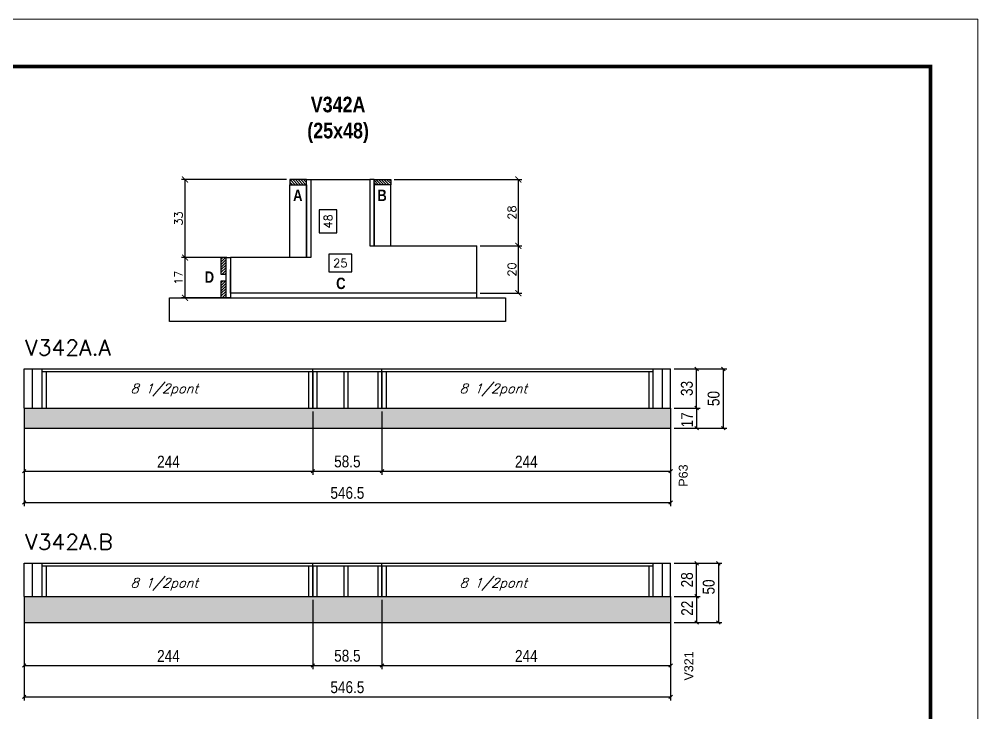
# Model space of a CAD drawing. Extents: x -3394 to 16474, y -5031 to 14397.
# Drawn here: x 8117 to 8927, y -1121 to -535 of the extents above; entities that cross this region are included whole.
import ezdxf

# ---------------------------------------------------------------- set-up
doc = ezdxf.new("R2010")
doc.units = 0
doc.linetypes.add('DASHED', pattern=[0.75, 0.5, -0.25])
doc.layers.get('0').update_dxf_attribs({"linetype": 'CONTINUOUS'})
doc.layers.get('Defpoints').update_dxf_attribs({"linetype": 'CONTINUOUS'})
for name, color, linetype in [('barrote', 251, 'CONTINUOUS'), ('COTA', 241, 'CONTINUOUS'), ('Cota Seção (2x)', 4, 'CONTINUOUS'), ('detalhes', 4, 'CONTINUOUS'), ('NOMENCLATURA', 7, 'CONTINUOUS'), ('Painéis', 200, 'CONTINUOUS'), ('SARR_2.2x7', 40, 'CONTINUOUS'), ('SARR_3.5x7', 81, 'CONTINUOUS'), ('texto', 7, 'CONTINUOUS')]:
    doc.layers.add(name, color=color, linetype=linetype)
for name, color, linetype, lineweight in [('CONCRETO', 251, 'CONTINUOUS', 25), ('Folhas', 255, 'CONTINUOUS', 9), ('SARRAFO DE PRESSAO', 251, 'DASHED', 9), ('Texto Seção', 7, 'CONTINUOUS', 15)]:
    doc.layers.add(name, color=color, linetype=linetype, lineweight=lineweight)
doc.styles.add('ARIAL', font='arial.ttf')
doc.styles.add('COTA TECNICA', font='techl___.ttf', dxfattribs={"height": 10})
doc.styles.add('REGUA-120', font='ROMANS.shx', dxfattribs={"height": 15})
doc.styles.add('ROMANS', font='romans.shx')
doc.styles.add('TECNICA', font='techb___.ttf', dxfattribs={"height": 10})
doc.dimstyles.new('Cota Seção (2x)', dxfattribs={"dimtxt": 7, "dimasz": 5, "dimexe": 3, "dimexo": 3, "dimgap": 2, "dimtad": 3, "dimdec": 1, "dimlfac": 0.5, "dimzin": 12, "dimdsep": 46, "dimtxsty": 'ROMANS', "dimblk": 'ARCHTICK', "dimcen": 0, "dimclrd": 4, "dimclre": 4, "dimclrt": 1, "dimadec": 1, "dimazin": 3, "dimtfac": 1, "dimtdec": 1, "dimtmove": 0, "dimatfit": 3, "dimldrblk": 'OBLIQUE', "dimfxl": 1, "dimtolj": 1, "dimtzin": 12, "dimarcsym": 0})
doc.dimstyles.new('Cota Seção interna', dxfattribs={"dimtxt": 7, "dimasz": 6, "dimexe": 0.18, "dimexo": 2, "dimgap": -4, "dimtad": 3, "dimdec": 1, "dimlfac": 0.5, "dimzin": 12, "dimdsep": 46, "dimtxsty": 'ROMANS', "dimblk": 'ARCHTICK', "dimcen": 0.09, "dimse1": 1, "dimse2": 1, "dimsd1": 1, "dimsd2": 1, "dimclrd": 180, "dimclre": 5, "dimclrt": 1, "dimadec": 0, "dimazin": 3, "dimtfac": 1, "dimtdec": 1, "dimtofl": 0, "dimtmove": 0, "dimatfit": 3, "dimldrblk": 'ARCHTICK', "dimfxl": 1, "dimtolj": 1, "dimtzin": 0, "dimarcsym": 0})
doc.dimstyles.new('PAINEL', dxfattribs={"dimtxt": 10, "dimasz": 3, "dimexe": 3, "dimexo": 3, "dimgap": 3, "dimtad": 1, "dimdec": 1, "dimzin": 12, "dimdsep": 46, "dimtxsty": 'COTA TECNICA', "dimblk1": 'OBLIQUE', "dimblk2": 'OBLIQUE', "dimsah": 1, "dimcen": 0.9, "dimclrd": 4, "dimclre": 4, "dimclrt": 240, "dimadec": 1, "dimazin": 3, "dimtfac": 1, "dimtdec": 1, "dimtmove": 0, "dimatfit": 3, "dimfxl": 1, "dimtolj": 1, "dimtzin": 12, "dimarcsym": 0})
pattern_1 = [(135, (41368.3637, -124186.94), (-1.122532015, -1.122532015), [])]
pattern_2 = [(135, (41380.3637, -124186.94), (-1.122532015, -1.122532015), [])]
pattern_3 = [(225, (132594.5517, 29878.2703), (1.122532015, -1.122532015), [])]
pattern_4 = [(225, (132594.5517, 29858.2703), (1.122532015, -1.122532015), [])]

# ---------------------------------------------------------------- blocks, each defined once
blk = doc.blocks.new('9999999999')
at = {"layer": 'Folhas'}
blk.add_lwpolyline([(98138.98, 34190.21), (99623.98, 34190.21), (99623.98, 35240.21), (98138.98, 35240.21)], close=True, dxfattribs=at)
at = {"layer": 'Folhas', "color": 30, "const_width": 3}
blk.add_lwpolyline([(98213.98, 34230.21), (99583.98, 34230.21), (99583.98, 35200.21), (98213.98, 35200.21)], close=True, dxfattribs=at)
blk = doc.blocks.new('*D1891')
at = {"layer": 'Cota Seção (2x)', "color": 180, "lineweight": -2, "transparency": 16777216}
for p, q in [((8385.46, -696.11), (8370.46, -696.11)), ((8370.46, -696.11), (8370.46, -715.44)), ((8385.46, -715.44), (8385.46, -696.11)), ((8370.46, -715.44), (8385.46, -715.44))]:
    blk.add_line(p, q, dxfattribs=at)
at = {"layer": 'Defpoints', "color": 0, "transparency": 16777216}
for p in [(8413.27, -670.37), (8389.46, -766.37), (8413.27, -766.37)]:
    blk.add_point(p, dxfattribs=at)
at = {"layer": 'Cota Seção (2x)', "color": 1, "transparency": 16777216, "insert": (8377.96, -705.78), "char_height": 7, "attachment_point": 5, "rotation": 90, "style": 'ROMANS'}
blk.add_mtext('\\A1;48', dxfattribs=at)
blk = doc.blocks.new('_ArchTick')
at = {"color": 0, "linetype": 'ByBlock', "const_width": 0.15}
blk.add_lwpolyline([(-0.5, -0.5), (0.5, 0.5)], dxfattribs=at)
blk = doc.blocks.new('*D1892')
at = {"layer": 'Cota Seção (2x)', "color": 180, "lineweight": -2, "transparency": 16777216}
for p, q in [((8397.97, -733.48), (8378.64, -733.48)), ((8378.64, -733.48), (8378.64, -748.48)), ((8397.97, -748.48), (8397.97, -733.48)), ((8378.64, -748.48), (8397.97, -748.48))]:
    blk.add_line(p, q, dxfattribs=at)
at = {"layer": 'Defpoints', "color": 0, "transparency": 16777216}
for p in [(8363.34, -736.37), (8413.27, -736.37), (8413.27, -752.48)]:
    blk.add_point(p, dxfattribs=at)
at = {"layer": 'Cota Seção (2x)', "color": 1, "transparency": 16777216, "insert": (8388.31, -740.98), "char_height": 7, "attachment_point": 5, "style": 'ROMANS'}
blk.add_mtext('\\A1;25', dxfattribs=at)
blk = doc.blocks.new('*D1893')
at = {"layer": 'COTA', "color": 4, "lineweight": -2, "transparency": 16777216}
for p, q in [((8433.87, -670.37), (8541.81, -670.37)), ((8538.81, -726.37), (8538.81, -670.37)), ((8506.63, -726.37), (8541.81, -726.37))]:
    blk.add_line(p, q, dxfattribs=at)
at = {"layer": 'Defpoints', "color": 0, "transparency": 16777216}
for p in [(8430.87, -670.37), (8538.81, -670.37), (8503.63, -726.37)]:
    blk.add_point(p, dxfattribs=at)
at = {"layer": 'COTA', "color": 4, "lineweight": -2, "transparency": 16777216, "xscale": 5, "yscale": 5, "zscale": 5}
for p, rotation in [((8538.81, -670.37), 90), ((8538.81, -726.37), 270)]:
    blk.add_blockref('_ArchTick', p, dxfattribs=dict(at, rotation=rotation))
at = {"layer": 'COTA', "color": 1, "transparency": 16777216, "insert": (8533.31, -698.37), "char_height": 7, "attachment_point": 5, "rotation": 90, "style": 'ROMANS'}
blk.add_mtext('\\A1;28', dxfattribs=at)
blk = doc.blocks.new('_Oblique')
at = {"color": 0, "linetype": 'ByBlock', "lineweight": -2}
blk.add_line((-0.5, -0.5), (0.5, 0.5), dxfattribs=at)
blk = doc.blocks.new('*D1894')
at = {"layer": 'COTA', "color": 4, "lineweight": -2, "transparency": 16777216}
for p, q in [((8506.63, -726.37), (8541.81, -726.37)), ((8538.81, -766.37), (8538.81, -726.37)), ((8506.63, -766.37), (8541.81, -766.37))]:
    blk.add_line(p, q, dxfattribs=at)
at = {"layer": 'Defpoints', "color": 0, "transparency": 16777216}
for p in [(8503.63, -726.37), (8538.81, -726.37), (8503.63, -766.37)]:
    blk.add_point(p, dxfattribs=at)
at = {"layer": 'COTA', "color": 4, "lineweight": -2, "transparency": 16777216, "xscale": 5, "yscale": 5, "zscale": 5}
for p, rotation in [((8538.81, -726.37), 90), ((8538.81, -766.37), 270)]:
    blk.add_blockref('_ArchTick', p, dxfattribs=dict(at, rotation=rotation))
at = {"layer": 'COTA', "color": 1, "transparency": 16777216, "insert": (8533.31, -746.37), "char_height": 7, "attachment_point": 5, "rotation": 90, "style": 'ROMANS'}
blk.add_mtext('\\A1;20', dxfattribs=at)
blk = doc.blocks.new('*D1895')
at = {"layer": 'COTA', "color": 4, "lineweight": -2, "transparency": 16777216}
for p, q in [((8342.74, -670.37), (8254.02, -670.37)), ((8257.02, -736.37), (8257.02, -670.37)), ((8292.41, -736.37), (8254.02, -736.37))]:
    blk.add_line(p, q, dxfattribs=at)
at = {"layer": 'Defpoints', "color": 0, "transparency": 16777216}
for p in [(8257.02, -670.37), (8345.74, -670.37), (8295.41, -736.37)]:
    blk.add_point(p, dxfattribs=at)
at = {"layer": 'COTA', "color": 4, "lineweight": -2, "transparency": 16777216, "xscale": 5, "yscale": 5, "zscale": 5}
for p, rotation in [((8257.02, -670.37), 90), ((8257.02, -736.37), 270)]:
    blk.add_blockref('_ArchTick', p, dxfattribs=dict(at, rotation=rotation))
at = {"layer": 'COTA', "color": 1, "transparency": 16777216, "insert": (8251.52, -703.37), "char_height": 7, "attachment_point": 5, "rotation": 90, "style": 'ROMANS'}
blk.add_mtext('\\A1;33', dxfattribs=at)
blk = doc.blocks.new('*D1837')
at = {"layer": 'COTA', "color": 4, "lineweight": -2, "transparency": 16777216}
for p, q in [((8292.41, -736.37), (8254.02, -736.37)), ((8257.02, -770.37), (8257.02, -736.37)), ((8292.41, -770.37), (8254.02, -770.37))]:
    blk.add_line(p, q, dxfattribs=at)
at = {"layer": 'Defpoints', "color": 0, "transparency": 16777216}
for p in [(8257.02, -736.37), (8295.41, -736.37), (8295.41, -770.37)]:
    blk.add_point(p, dxfattribs=at)
at = {"layer": 'COTA', "color": 4, "lineweight": -2, "transparency": 16777216, "xscale": 5, "yscale": 5, "zscale": 5}
for p, rotation in [((8257.02, -736.37), 90), ((8257.02, -770.37), 270)]:
    blk.add_blockref('_ArchTick', p, dxfattribs=dict(at, rotation=rotation))
at = {"layer": 'COTA', "color": 1, "transparency": 16777216, "insert": (8251.52, -753.37), "char_height": 7, "attachment_point": 5, "rotation": 90, "style": 'ROMANS'}
blk.add_mtext('\\A1;17', dxfattribs=at)
blk = doc.blocks.new('*D1838')
at = {"layer": 'COTA', "color": 4, "linetype": 'ByBlock', "lineweight": -2, "transparency": 16777216}
for p, q in [((8670.51, -830.45), (8692.51, -830.45)), ((8689.51, -863.45), (8689.51, -830.45)), ((8670.51, -863.45), (8692.51, -863.45))]:
    blk.add_line(p, q, dxfattribs=at)
at = {"layer": 'Defpoints', "color": 0, "linetype": 'ByBlock', "transparency": 16777216}
for p in [(8667.51, -830.45), (8689.51, -830.45), (8667.51, -863.45)]:
    blk.add_point(p, dxfattribs=at)
at = {"layer": 'COTA', "color": 4, "linetype": 'ByBlock', "lineweight": -2, "transparency": 16777216, "xscale": 3, "yscale": 3, "zscale": 3}
for p, rotation in [((8689.51, -830.45), 90), ((8689.51, -863.45), 270)]:
    blk.add_blockref('_Oblique', p, dxfattribs=dict(at, rotation=rotation))
at = {"layer": 'COTA', "color": 240, "linetype": 'ByBlock', "transparency": 16777216, "insert": (8681.29, -846.95), "char_height": 10, "attachment_point": 5, "rotation": 90, "style": 'COTA TECNICA'}
blk.add_mtext('\\A1;33', dxfattribs=at)
blk = doc.blocks.new('*D1839')
at = {"layer": 'COTA', "color": 4, "linetype": 'ByBlock', "lineweight": -2, "transparency": 16777216}
for p, q in [((8670.51, -863.45), (8692.51, -863.45)), ((8689.51, -863.45), (8689.51, -880.45)), ((8670.51, -880.45), (8692.51, -880.45))]:
    blk.add_line(p, q, dxfattribs=at)
at = {"layer": 'Defpoints', "color": 0, "linetype": 'ByBlock', "transparency": 16777216}
for p in [(8667.51, -863.45), (8667.51, -880.45), (8689.51, -880.45)]:
    blk.add_point(p, dxfattribs=at)
at = {"layer": 'COTA', "color": 4, "linetype": 'ByBlock', "lineweight": -2, "transparency": 16777216, "xscale": 3, "yscale": 3, "zscale": 3}
for p, rotation in [((8689.51, -863.45), 90), ((8689.51, -880.45), 270)]:
    blk.add_blockref('_Oblique', p, dxfattribs=dict(at, rotation=rotation))
at = {"layer": 'COTA', "color": 240, "linetype": 'ByBlock', "transparency": 16777216, "insert": (8681.44, -873.45), "char_height": 10, "attachment_point": 5, "rotation": 90, "style": 'COTA TECNICA'}
blk.add_mtext('\\A1;17', dxfattribs=at)
blk = doc.blocks.new('*D1840')
at = {"layer": 'COTA', "color": 4, "linetype": 'ByBlock', "lineweight": -2, "transparency": 16777216}
for p, q in [((8670.51, -830.45), (8715.01, -830.45)), ((8712.01, -830.45), (8712.01, -880.45)), ((8670.51, -880.45), (8715.01, -880.45))]:
    blk.add_line(p, q, dxfattribs=at)
at = {"layer": 'Defpoints', "color": 0, "linetype": 'ByBlock', "transparency": 16777216}
for p in [(8667.51, -830.45), (8667.51, -880.45), (8712.01, -880.45)]:
    blk.add_point(p, dxfattribs=at)
at = {"layer": 'COTA', "color": 4, "linetype": 'ByBlock', "lineweight": -2, "transparency": 16777216, "xscale": 3, "yscale": 3, "zscale": 3}
for p, rotation in [((8712.01, -830.45), 90), ((8712.01, -880.45), 270)]:
    blk.add_blockref('_Oblique', p, dxfattribs=dict(at, rotation=rotation))
at = {"layer": 'COTA', "color": 240, "linetype": 'ByBlock', "transparency": 16777216, "insert": (8703.9, -855.45), "char_height": 10, "attachment_point": 5, "rotation": 90, "style": 'COTA TECNICA'}
blk.add_mtext('\\A1;50', dxfattribs=at)
blk = doc.blocks.new('*D1841')
at = {"layer": 'COTA', "color": 4, "linetype": 'ByBlock', "lineweight": -2, "transparency": 16777216}
for p, q in [((8121.01, -866.45), (8121.01, -919.8)), ((8365.01, -866.45), (8365.01, -919.8)), ((8121.01, -916.8), (8365.01, -916.8))]:
    blk.add_line(p, q, dxfattribs=at)
at = {"layer": 'Defpoints', "color": 0, "linetype": 'ByBlock', "transparency": 16777216}
for p in [(8121.01, -863.45), (8365.01, -863.45), (8365.01, -916.8)]:
    blk.add_point(p, dxfattribs=at)
at = {"layer": 'COTA', "color": 4, "linetype": 'ByBlock', "lineweight": -2, "transparency": 16777216, "xscale": 3, "yscale": 3, "zscale": 3, "rotation": 180}
blk.add_blockref('_Oblique', (8121.01, -916.8), dxfattribs=at)
at = {"layer": 'COTA', "color": 4, "linetype": 'ByBlock', "lineweight": -2, "transparency": 16777216, "xscale": 3, "yscale": 3, "zscale": 3}
blk.add_blockref('_Oblique', (8365.01, -916.8), dxfattribs=at)
at = {"layer": 'COTA', "color": 240, "linetype": 'ByBlock', "transparency": 16777216, "insert": (8243.01, -908.73), "char_height": 10, "attachment_point": 5, "style": 'COTA TECNICA'}
blk.add_mtext('\\A1;244', dxfattribs=at)
blk = doc.blocks.new('*D1842')
at = {"layer": 'COTA', "color": 4, "linetype": 'ByBlock', "lineweight": -2, "transparency": 16777216}
for p, q in [((8365.01, -866.45), (8365.01, -919.8)), ((8423.51, -866.45), (8423.51, -919.8)), ((8365.01, -916.8), (8423.51, -916.8))]:
    blk.add_line(p, q, dxfattribs=at)
at = {"layer": 'Defpoints', "color": 0, "linetype": 'ByBlock', "transparency": 16777216}
for p in [(8365.01, -863.45), (8423.51, -863.45), (8423.51, -916.8)]:
    blk.add_point(p, dxfattribs=at)
at = {"layer": 'COTA', "color": 4, "linetype": 'ByBlock', "lineweight": -2, "transparency": 16777216, "xscale": 3, "yscale": 3, "zscale": 3, "rotation": 180}
blk.add_blockref('_Oblique', (8365.01, -916.8), dxfattribs=at)
at = {"layer": 'COTA', "color": 4, "linetype": 'ByBlock', "lineweight": -2, "transparency": 16777216, "xscale": 3, "yscale": 3, "zscale": 3}
blk.add_blockref('_Oblique', (8423.51, -916.8), dxfattribs=at)
at = {"layer": 'COTA', "color": 240, "linetype": 'ByBlock', "transparency": 16777216, "insert": (8394.26, -908.67), "char_height": 10, "attachment_point": 5, "style": 'COTA TECNICA'}
blk.add_mtext('\\A1;58.5', dxfattribs=at)
blk = doc.blocks.new('*D1843')
at = {"layer": 'COTA', "color": 4, "linetype": 'ByBlock', "lineweight": -2, "transparency": 16777216}
for p, q in [((8121.01, -866.45), (8121.01, -946.3)), ((8667.51, -866.45), (8667.51, -946.3)), ((8121.01, -943.3), (8667.51, -943.3))]:
    blk.add_line(p, q, dxfattribs=at)
at = {"layer": 'Defpoints', "color": 0, "linetype": 'ByBlock', "transparency": 16777216}
for p in [(8121.01, -863.45), (8667.51, -863.45), (8667.51, -943.3)]:
    blk.add_point(p, dxfattribs=at)
at = {"layer": 'COTA', "color": 4, "linetype": 'ByBlock', "lineweight": -2, "transparency": 16777216, "xscale": 3, "yscale": 3, "zscale": 3, "rotation": 180}
blk.add_blockref('_Oblique', (8121.01, -943.3), dxfattribs=at)
at = {"layer": 'COTA', "color": 4, "linetype": 'ByBlock', "lineweight": -2, "transparency": 16777216, "xscale": 3, "yscale": 3, "zscale": 3}
blk.add_blockref('_Oblique', (8667.51, -943.3), dxfattribs=at)
at = {"layer": 'COTA', "color": 240, "linetype": 'ByBlock', "transparency": 16777216, "insert": (8394.26, -935.19), "char_height": 10, "attachment_point": 5, "style": 'COTA TECNICA'}
blk.add_mtext('\\A1;546.5', dxfattribs=at)
blk = doc.blocks.new('*D1896')
at = {"layer": 'COTA', "color": 4, "linetype": 'ByBlock', "lineweight": -2, "transparency": 16777216}
for p, q in [((8423.51, -866.45), (8423.51, -919.8)), ((8667.51, -881.7), (8667.51, -919.8)), ((8423.51, -916.8), (8667.51, -916.8))]:
    blk.add_line(p, q, dxfattribs=at)
at = {"layer": 'Defpoints', "color": 0, "linetype": 'ByBlock', "transparency": 16777216}
for p in [(8423.51, -863.45), (8667.51, -878.7), (8667.51, -916.8)]:
    blk.add_point(p, dxfattribs=at)
at = {"layer": 'COTA', "color": 4, "linetype": 'ByBlock', "lineweight": -2, "transparency": 16777216, "xscale": 3, "yscale": 3, "zscale": 3, "rotation": 180}
blk.add_blockref('_Oblique', (8423.51, -916.8), dxfattribs=at)
at = {"layer": 'COTA', "color": 4, "linetype": 'ByBlock', "lineweight": -2, "transparency": 16777216, "xscale": 3, "yscale": 3, "zscale": 3}
blk.add_blockref('_Oblique', (8667.51, -916.8), dxfattribs=at)
at = {"layer": 'COTA', "color": 240, "linetype": 'ByBlock', "transparency": 16777216, "insert": (8545.51, -908.73), "char_height": 10, "attachment_point": 5, "style": 'COTA TECNICA'}
blk.add_mtext('\\A1;244', dxfattribs=at)
blk = doc.blocks.new('*D1799')
at = {"layer": 'COTA', "color": 4, "linetype": 'ByBlock', "lineweight": -2, "transparency": 16777216}
for p, q in [((8670.51, -994.64), (8692.51, -994.64)), ((8689.51, -1022.64), (8689.51, -994.64)), ((8670.51, -1022.64), (8692.51, -1022.64))]:
    blk.add_line(p, q, dxfattribs=at)
at = {"layer": 'Defpoints', "color": 0, "linetype": 'ByBlock', "transparency": 16777216}
for p in [(8667.51, -994.64), (8689.51, -994.64), (8667.51, -1022.64)]:
    blk.add_point(p, dxfattribs=at)
at = {"layer": 'COTA', "color": 4, "linetype": 'ByBlock', "lineweight": -2, "transparency": 16777216, "xscale": 3, "yscale": 3, "zscale": 3}
for p, rotation in [((8689.51, -994.64), 90), ((8689.51, -1022.64), 270)]:
    blk.add_blockref('_Oblique', p, dxfattribs=dict(at, rotation=rotation))
at = {"layer": 'COTA', "color": 240, "linetype": 'ByBlock', "transparency": 16777216, "insert": (8681.41, -1008.64), "char_height": 10, "attachment_point": 5, "rotation": 90, "style": 'COTA TECNICA'}
blk.add_mtext('\\A1;28', dxfattribs=at)
blk = doc.blocks.new('*D1800')
at = {"layer": 'COTA', "color": 4, "linetype": 'ByBlock', "lineweight": -2, "transparency": 16777216}
for p, q in [((8670.51, -1022.64), (8692.51, -1022.64)), ((8689.51, -1022.64), (8689.51, -1044.64)), ((8670.51, -1044.64), (8692.51, -1044.64))]:
    blk.add_line(p, q, dxfattribs=at)
at = {"layer": 'Defpoints', "color": 0, "linetype": 'ByBlock', "transparency": 16777216}
for p in [(8667.51, -1022.64), (8667.51, -1044.64), (8689.51, -1044.64)]:
    blk.add_point(p, dxfattribs=at)
at = {"layer": 'COTA', "color": 4, "linetype": 'ByBlock', "lineweight": -2, "transparency": 16777216, "xscale": 3, "yscale": 3, "zscale": 3}
for p, rotation in [((8689.51, -1022.64), 90), ((8689.51, -1044.64), 270)]:
    blk.add_blockref('_Oblique', p, dxfattribs=dict(at, rotation=rotation))
at = {"layer": 'COTA', "color": 240, "linetype": 'ByBlock', "transparency": 16777216, "insert": (8681.51, -1032.64), "char_height": 10, "attachment_point": 5, "rotation": 90, "style": 'COTA TECNICA'}
blk.add_mtext('\\A1;22', dxfattribs=at)
blk = doc.blocks.new('*D1801')
at = {"layer": 'COTA', "color": 4, "linetype": 'ByBlock', "lineweight": -2, "transparency": 16777216}
for p, q in [((8670.51, -994.64), (8710.88, -994.64)), ((8707.88, -994.64), (8707.88, -1044.64)), ((8670.51, -1044.64), (8710.88, -1044.64))]:
    blk.add_line(p, q, dxfattribs=at)
at = {"layer": 'Defpoints', "color": 0, "linetype": 'ByBlock', "transparency": 16777216}
for p in [(8667.51, -994.64), (8667.51, -1044.64), (8707.88, -1044.64)]:
    blk.add_point(p, dxfattribs=at)
at = {"layer": 'COTA', "color": 4, "linetype": 'ByBlock', "lineweight": -2, "transparency": 16777216, "xscale": 3, "yscale": 3, "zscale": 3}
for p, rotation in [((8707.88, -994.64), 90), ((8707.88, -1044.64), 270)]:
    blk.add_blockref('_Oblique', p, dxfattribs=dict(at, rotation=rotation))
at = {"layer": 'COTA', "color": 240, "linetype": 'ByBlock', "transparency": 16777216, "insert": (8699.77, -1014.64), "char_height": 10, "attachment_point": 5, "rotation": 90, "style": 'COTA TECNICA'}
blk.add_mtext('\\A1;50', dxfattribs=at)
blk = doc.blocks.new('*D1802')
at = {"layer": 'COTA', "color": 4, "linetype": 'ByBlock', "lineweight": -2, "transparency": 16777216}
for p, q in [((8121.01, -1025.64), (8121.01, -1083.99)), ((8365.01, -1025.64), (8365.01, -1083.99)), ((8121.01, -1080.99), (8365.01, -1080.99))]:
    blk.add_line(p, q, dxfattribs=at)
at = {"layer": 'Defpoints', "color": 0, "linetype": 'ByBlock', "transparency": 16777216}
for p in [(8121.01, -1022.64), (8365.01, -1022.64), (8365.01, -1080.99)]:
    blk.add_point(p, dxfattribs=at)
at = {"layer": 'COTA', "color": 4, "linetype": 'ByBlock', "lineweight": -2, "transparency": 16777216, "xscale": 3, "yscale": 3, "zscale": 3, "rotation": 180}
blk.add_blockref('_Oblique', (8121.01, -1080.99), dxfattribs=at)
at = {"layer": 'COTA', "color": 4, "linetype": 'ByBlock', "lineweight": -2, "transparency": 16777216, "xscale": 3, "yscale": 3, "zscale": 3}
blk.add_blockref('_Oblique', (8365.01, -1080.99), dxfattribs=at)
at = {"layer": 'COTA', "color": 240, "linetype": 'ByBlock', "transparency": 16777216, "insert": (8243.01, -1072.92), "char_height": 10, "attachment_point": 5, "style": 'COTA TECNICA'}
blk.add_mtext('\\A1;244', dxfattribs=at)
blk = doc.blocks.new('*D1803')
at = {"layer": 'COTA', "color": 4, "linetype": 'ByBlock', "lineweight": -2, "transparency": 16777216}
for p, q in [((8365.01, -1025.64), (8365.01, -1083.99)), ((8423.51, -1025.64), (8423.51, -1083.99)), ((8365.01, -1080.99), (8423.51, -1080.99))]:
    blk.add_line(p, q, dxfattribs=at)
at = {"layer": 'Defpoints', "color": 0, "linetype": 'ByBlock', "transparency": 16777216}
for p in [(8365.01, -1022.64), (8423.51, -1022.64), (8423.51, -1080.99)]:
    blk.add_point(p, dxfattribs=at)
at = {"layer": 'COTA', "color": 4, "linetype": 'ByBlock', "lineweight": -2, "transparency": 16777216, "xscale": 3, "yscale": 3, "zscale": 3, "rotation": 180}
blk.add_blockref('_Oblique', (8365.01, -1080.99), dxfattribs=at)
at = {"layer": 'COTA', "color": 4, "linetype": 'ByBlock', "lineweight": -2, "transparency": 16777216, "xscale": 3, "yscale": 3, "zscale": 3}
blk.add_blockref('_Oblique', (8423.51, -1080.99), dxfattribs=at)
at = {"layer": 'COTA', "color": 240, "linetype": 'ByBlock', "transparency": 16777216, "insert": (8394.26, -1072.86), "char_height": 10, "attachment_point": 5, "style": 'COTA TECNICA'}
blk.add_mtext('\\A1;58.5', dxfattribs=at)
blk = doc.blocks.new('*D1804')
at = {"layer": 'COTA', "color": 4, "linetype": 'ByBlock', "lineweight": -2, "transparency": 16777216}
for p, q in [((8121.01, -1025.64), (8121.01, -1110.49)), ((8667.51, -1025.64), (8667.51, -1110.49)), ((8121.01, -1107.49), (8667.51, -1107.49))]:
    blk.add_line(p, q, dxfattribs=at)
at = {"layer": 'Defpoints', "color": 0, "linetype": 'ByBlock', "transparency": 16777216}
for p in [(8121.01, -1022.64), (8667.51, -1022.64), (8667.51, -1107.49)]:
    blk.add_point(p, dxfattribs=at)
at = {"layer": 'COTA', "color": 4, "linetype": 'ByBlock', "lineweight": -2, "transparency": 16777216, "xscale": 3, "yscale": 3, "zscale": 3, "rotation": 180}
blk.add_blockref('_Oblique', (8121.01, -1107.49), dxfattribs=at)
at = {"layer": 'COTA', "color": 4, "linetype": 'ByBlock', "lineweight": -2, "transparency": 16777216, "xscale": 3, "yscale": 3, "zscale": 3}
blk.add_blockref('_Oblique', (8667.51, -1107.49), dxfattribs=at)
at = {"layer": 'COTA', "color": 240, "linetype": 'ByBlock', "transparency": 16777216, "insert": (8394.26, -1099.38), "char_height": 10, "attachment_point": 5, "style": 'COTA TECNICA'}
blk.add_mtext('\\A1;546.5', dxfattribs=at)
blk = doc.blocks.new('*D1879')
at = {"layer": 'COTA', "color": 4, "linetype": 'ByBlock', "lineweight": -2, "transparency": 16777216}
for p, q in [((8423.51, -1025.64), (8423.51, -1083.99)), ((8667.51, -1045.89), (8667.51, -1083.99)), ((8423.51, -1080.99), (8667.51, -1080.99))]:
    blk.add_line(p, q, dxfattribs=at)
at = {"layer": 'Defpoints', "color": 0, "linetype": 'ByBlock', "transparency": 16777216}
for p in [(8423.51, -1022.64), (8667.51, -1042.89), (8667.51, -1080.99)]:
    blk.add_point(p, dxfattribs=at)
at = {"layer": 'COTA', "color": 4, "linetype": 'ByBlock', "lineweight": -2, "transparency": 16777216, "xscale": 3, "yscale": 3, "zscale": 3, "rotation": 180}
blk.add_blockref('_Oblique', (8423.51, -1080.99), dxfattribs=at)
at = {"layer": 'COTA', "color": 4, "linetype": 'ByBlock', "lineweight": -2, "transparency": 16777216, "xscale": 3, "yscale": 3, "zscale": 3}
blk.add_blockref('_Oblique', (8667.51, -1080.99), dxfattribs=at)
at = {"layer": 'COTA', "color": 240, "linetype": 'ByBlock', "transparency": 16777216, "insert": (8545.51, -1072.92), "char_height": 10, "attachment_point": 5, "style": 'COTA TECNICA'}
blk.add_mtext('\\A1;244', dxfattribs=at)

msp = doc.modelspace()

# ---------------------------------------------------------------- hatches: boundary and pattern name
at = {"layer": 'COTA', "linetype": 'Continuous'}
h = msp.add_hatch(dxfattribs=at)
h.set_pattern_fill('AR-CONC', color=256, scale=0.05)
h.set_pattern_definition([(50, (5857.208, -4799.222), (9.109233, -0.796954), [0.9525, -10.4775]), (355, (5857.208, -4799.222), (-1.762171, 9.552842), [0.762, -8.38203]), (100.45144, (5857.967, -4799.289), (7.347062, 8.755888), [0.8095, -8.904512]), (46.1842, (5857.208, -4796.682), (13.553952, -2.102116), [1.42875, -15.71625]), (96.63556, (5858.338, -4796.857), (11.870207, 12.371306), [1.21425, -13.35678]), (351.18415, (5857.208, -4796.682), (11.870207, 12.371306), [1.143, -12.572987]), (21, (5858.478, -4797.317), (7.58072, -5.11326), [0.9525, -10.4775]), (326, (5858.478, -4797.317), (3.090101, 9.209398), [0.762, -8.382]), (71.45144, (5859.11, -4797.743), (10.670821, 4.096138), [0.8095, -8.904497]), (37.5, (5857.208, -4799.222), (0.1544302, 4.227752), [0, -8.2804, 0, -8.509, 0, -8.41375]), (7.5, (5857.208, -4799.222), (3.340983, 5.0090287), [0, -4.8514, 0, -8.0899, 0, -3.20675]), (327.5, (5854.376, -4799.222), (6.7795298, -0.2864372), [0, -3.175, 0, -9.906, 0, -13.1445]), (317.5, (5853.106, -4799.222), (7.406459, 1.2713246), [0, -4.1275, 0, -6.5786, 0, -9.3345])])
h.paths.add_polyline_path([(8667.51, -880.45), (8667.51, -863.45), (8121.01, -863.45), (8121.01, -880.45)])
h = msp.add_hatch(dxfattribs=at)
h.set_pattern_fill('AR-CONC', color=256, scale=0.05)
h.set_pattern_definition([(50, (5857.208, -4777.088), (9.109233, -0.796954), [0.9525, -10.4775]), (355, (5857.208, -4777.088), (-1.762171, 9.552842), [0.762, -8.38203]), (100.45144, (5857.967, -4777.154), (7.347062, 8.755888), [0.8095, -8.904512]), (46.1842, (5857.208, -4774.548), (13.553952, -2.102116), [1.42875, -15.71625]), (96.63556, (5858.338, -4774.723), (11.870207, 12.371306), [1.21425, -13.35678]), (351.18415, (5857.208, -4774.548), (11.870207, 12.371306), [1.143, -12.572987]), (21, (5858.478, -4775.183), (7.58072, -5.11326), [0.9525, -10.4775]), (326, (5858.478, -4775.183), (3.090101, 9.209398), [0.762, -8.382]), (71.45144, (5859.11, -4775.609), (10.670821, 4.096138), [0.8095, -8.904497]), (37.5, (5857.208, -4777.0877), (0.1544302, 4.227752), [0, -8.2804, 0, -8.509, 0, -8.41375]), (7.5, (5857.208, -4777.0877), (3.340983, 5.0090287), [0, -4.8514, 0, -8.0899, 0, -3.20675]), (327.5, (5854.376, -4777.0877), (6.7795298, -0.2864372), [0, -3.175, 0, -9.906, 0, -13.1445]), (317.5, (5853.106, -4777.0877), (7.406459, 1.2713246), [0, -4.1275, 0, -6.5786, 0, -9.3345])])
h.paths.add_polyline_path([(8667.51, -1044.64), (8667.51, -1022.64), (8121.01, -1022.64), (8121.01, -1044.64)])
at = {"layer": 'SARR_2.2x7'}
h = msp.add_hatch(dxfattribs=at)
h.set_pattern_fill('ANSI31', color=256, scale=0.5, angle=90)
h.set_pattern_definition(pattern_1)
h.paths.add_polyline_path([(8345.74, -670.37), (8345.74, -674.77), (8359.74, -674.77), (8359.74, -670.37)])
h = msp.add_hatch(dxfattribs=at)
h.set_pattern_fill('ANSI31', color=256, scale=0.5, angle=90)
h.set_pattern_definition(pattern_1)
h.paths.add_polyline_path([(8345.74, -670.37), (8345.74, -674.77), (8359.74, -674.77), (8359.74, -670.37)])
h = msp.add_hatch(dxfattribs=at)
h.set_pattern_fill('ANSI31', color=256, scale=0.5, angle=90)
h.set_pattern_definition(pattern_2)
h.paths.add_polyline_path([(8430.87, -670.37), (8430.87, -674.77), (8416.87, -674.77), (8416.87, -670.37)])
h = msp.add_hatch(dxfattribs=at)
h.set_pattern_fill('ANSI31', color=256, scale=0.5, angle=90)
h.set_pattern_definition(pattern_2)
h.paths.add_polyline_path([(8430.87, -670.37), (8430.87, -674.77), (8416.87, -674.77), (8416.87, -670.37)])
h = msp.add_hatch(dxfattribs=at)
h.set_pattern_fill('ANSI31', color=256, scale=0.5, angle=180)
h.set_pattern_definition(pattern_3)
h.paths.add_polyline_path([(8291.81, -736.37), (8287.41, -736.37), (8287.41, -750.37), (8291.81, -750.37)])
h = msp.add_hatch(dxfattribs=at)
h.set_pattern_fill('ANSI31', color=256, scale=0.5, angle=180)
h.set_pattern_definition(pattern_3)
h.paths.add_polyline_path([(8291.81, -736.37), (8287.41, -736.37), (8287.41, -750.37), (8291.81, -750.37)])
h = msp.add_hatch(dxfattribs=at)
h.set_pattern_fill('ANSI31', color=256, scale=0.5, angle=180)
h.set_pattern_definition(pattern_4)
h.paths.add_polyline_path([(8291.81, -756.37), (8287.41, -756.37), (8287.41, -770.37), (8291.81, -770.37)])
h = msp.add_hatch(dxfattribs=at)
h.set_pattern_fill('ANSI31', color=256, scale=0.5, angle=180)
h.set_pattern_definition(pattern_4)
h.paths.add_polyline_path([(8291.81, -756.37), (8287.41, -756.37), (8287.41, -770.37), (8291.81, -770.37)])

# ---------------------------------------------------------------- linework, layer by layer
at = {"layer": 'barrote'}
msp.add_lwpolyline([(8527.91, -790.37), (8244.01, -790.37), (8244.01, -770.37), (8527.91, -770.37)], close=True, dxfattribs=at)
at = {"layer": 'CONCRETO', "linetype": 'Continuous'}
for p, q in [((8363.34, -670.37), (8413.27, -670.37)), ((8363.34, -670.37), (8363.34, -736.37)), ((8413.34, -670.37), (8413.34, -726.37)), ((8413.34, -726.37), (8503.63, -726.37)), ((8503.63, -766.37), (8503.63, -726.37)), ((8363.34, -736.37), (8295.41, -736.37)), ((8295.41, -766.37), (8295.41, -746.37)), ((8503.63, -766.37), (8295.41, -766.37))]:
    msp.add_line(p, q, dxfattribs=at)
at = {"layer": 'COTA', "linetype": 'ByBlock'}
for p, q in [((8121.01, -863.45), (8121.01, -880.45)), ((8667.51, -863.45), (8667.51, -880.45)), ((8121.01, -880.45), (8667.51, -880.45)), ((8121.01, -1022.64), (8121.01, -1044.64)), ((8667.51, -1022.64), (8667.51, -1044.64)), ((8121.01, -1044.64), (8667.51, -1044.64))]:
    msp.add_line(p, q, dxfattribs=at)
at = {"layer": 'Painéis', "linetype": 'ByBlock'}
for p, q in [((8121.01, -830.45), (8667.51, -830.45)), ((8121.01, -863.45), (8121.01, -830.45)), ((8365.01, -863.45), (8365.01, -830.45)), ((8423.51, -863.45), (8423.51, -830.45)), ((8667.51, -863.45), (8667.51, -830.45)), ((8121.01, -863.45), (8667.51, -863.45)), ((8121.01, -994.64), (8667.51, -994.64)), ((8121.01, -1022.64), (8121.01, -994.64)), ((8365.01, -1022.64), (8365.01, -994.64)), ((8423.51, -1022.64), (8423.51, -994.64)), ((8667.51, -1022.64), (8667.51, -994.64)), ((8121.01, -1022.64), (8667.51, -1022.64))]:
    msp.add_line(p, q, dxfattribs=at)
at = {"layer": 'Painéis', "linetype": 'Continuous'}
for points in [[(8359.74, -736.37), (8359.74, -670.37), (8363.34, -670.37), (8363.34, -736.37)], [(8359.74, -736.37), (8359.74, -670.37), (8363.34, -670.37), (8363.34, -736.37)], [(8416.87, -726.37), (8416.87, -670.37), (8413.27, -670.37), (8413.27, -726.37)], [(8416.87, -726.37), (8416.87, -670.37), (8413.27, -670.37), (8413.27, -726.37)], [(8291.81, -770.37), (8291.81, -736.37), (8295.41, -736.37), (8295.41, -770.37)], [(8291.81, -770.37), (8291.81, -736.37), (8295.41, -736.37), (8295.41, -770.37)]]:
    msp.add_lwpolyline(points, close=True, dxfattribs=at)
at = {"layer": 'Painéis'}
msp.add_lwpolyline([(8503.63, -770.37), (8503.63, -766.37), (8295.41, -766.37), (8295.41, -770.37)], close=True, dxfattribs=at)
at = {"layer": 'SARR_2.2x7', "linetype": 'Continuous'}
for p, q in [((8128.01, -863.45), (8128.01, -830.45)), ((8136.01, -832.65), (8365.01, -832.65)), ((8365.01, -832.65), (8423.51, -832.65)), ((8423.51, -832.65), (8652.51, -832.65)), ((8660.51, -863.45), (8660.51, -830.45)), ((8128.01, -1022.64), (8128.01, -994.64)), ((8660.51, -1022.64), (8660.51, -994.64)), ((8136.01, -996.84), (8365.01, -996.84)), ((8365.01, -996.84), (8423.51, -996.84)), ((8423.51, -996.84), (8652.51, -996.84))]:
    msp.add_line(p, q, dxfattribs=at)
at = {"layer": 'SARR_2.2x7'}
for points in [[(8359.74, -670.37), (8345.74, -670.37), (8345.74, -674.77), (8359.74, -674.77)], [(8359.74, -670.37), (8345.74, -670.37), (8345.74, -674.77), (8359.74, -674.77)], [(8416.87, -670.37), (8430.87, -670.37), (8430.87, -674.77), (8416.87, -674.77)], [(8416.87, -670.37), (8430.87, -670.37), (8430.87, -674.77), (8416.87, -674.77)], [(8291.81, -750.37), (8291.81, -736.37), (8287.41, -736.37), (8287.41, -750.37)], [(8291.81, -750.37), (8291.81, -736.37), (8287.41, -736.37), (8287.41, -750.37)], [(8291.81, -770.37), (8291.81, -756.37), (8287.41, -756.37), (8287.41, -770.37)], [(8291.81, -770.37), (8291.81, -756.37), (8287.41, -756.37), (8287.41, -770.37)]]:
    msp.add_lwpolyline(points, close=True, dxfattribs=at)
at = {"layer": 'SARR_3.5x7'}
for p, q in [((8136.01, -830.45), (8136.01, -863.45)), ((8139.51, -832.65), (8139.51, -863.45)), ((8361.51, -832.65), (8361.51, -863.45)), ((8365.01, -832.65), (8365.01, -863.45)), ((8368.51, -832.65), (8368.51, -863.45)), ((8391.21, -832.65), (8391.21, -863.45)), ((8394.71, -832.65), (8394.71, -863.45)), ((8420.01, -832.65), (8420.01, -863.45)), ((8423.51, -832.65), (8423.51, -863.45)), ((8427.01, -832.65), (8427.01, -863.45)), ((8649.01, -832.65), (8649.01, -863.45)), ((8652.51, -830.45), (8652.51, -863.45)), ((8136.01, -863.45), (8139.51, -863.45)), ((8361.51, -863.45), (8365.01, -863.45)), ((8365.01, -863.45), (8368.51, -863.45)), ((8420.01, -863.45), (8423.51, -863.45)), ((8423.51, -863.45), (8427.01, -863.45)), ((8649.01, -863.45), (8652.51, -863.45)), ((8136.01, -994.64), (8136.01, -1022.64)), ((8652.51, -994.64), (8652.51, -1022.64)), ((8139.51, -996.84), (8139.51, -1022.64)), ((8361.51, -996.84), (8361.51, -1022.64)), ((8365.01, -996.84), (8365.01, -1022.64)), ((8368.51, -996.84), (8368.51, -1022.64)), ((8391.21, -996.84), (8391.21, -1022.64)), ((8394.71, -996.84), (8394.71, -1022.64)), ((8420.01, -996.84), (8420.01, -1022.64)), ((8423.51, -996.84), (8423.51, -1022.64)), ((8427.01, -996.84), (8427.01, -1022.64)), ((8649.01, -996.84), (8649.01, -1022.64)), ((8136.01, -1022.64), (8139.51, -1022.64)), ((8361.51, -1022.64), (8365.01, -1022.64)), ((8365.01, -1022.64), (8368.51, -1022.64)), ((8420.01, -1022.64), (8423.51, -1022.64)), ((8423.51, -1022.64), (8427.01, -1022.64)), ((8649.01, -1022.64), (8652.51, -1022.64))]:
    msp.add_line(p, q, dxfattribs=at)
at = {"layer": 'SARR_3.5x7', "elevation": 0}
for points in [[(8345.74, -674.77), (8359.74, -674.77), (8359.74, -736.37), (8345.74, -736.37)], [(8345.74, -674.77), (8359.74, -674.77), (8359.74, -736.37), (8345.74, -736.37)], [(8430.87, -674.77), (8416.87, -674.77), (8416.87, -726.37), (8430.87, -726.37)], [(8430.87, -674.77), (8416.87, -674.77), (8416.87, -726.37), (8430.87, -726.37)]]:
    msp.add_lwpolyline(points, close=True, dxfattribs=at)

# ---------------------------------------------------------------- block references
at = {"layer": 'SARRAFO DE PRESSAO', "color": 6, "linetype": 'ByBlock'}
msp.add_blockref('9999999999', (-90696.77, -35775.13), dxfattribs=at)

# ---------------------------------------------------------------- texts
at = {"layer": 'detalhes', "style": 'TECNICA'}
for s, p in [('A', (8348.36, -688.55)), ('B', (8419.61, -688.55)), ('D', (8273.64, -757.65)), ('C', (8384.79, -762.94))]:
    msp.add_text(s, height=9.6, dxfattribs=at).set_placement(p)
at = {"layer": 'NOMENCLATURA', "linetype": 'Continuous', "style": 'ARIAL'}
for s, p in [('P63', (8681.97, -929.96)), ('V321', (8686.64, -1093.73))]:
    msp.add_text(s, height=7.567, rotation=90, dxfattribs=at).set_placement(p)
at = {"layer": 'NOMENCLATURA', "insert": (8386.41, -600.41), "char_height": 13.2, "attachment_point": 2, "style": 'TECNICA'}
msp.add_mtext_dynamic_manual_height_columns('V342A\\P(25x48)', width=13.2, gutter_width=1, heights=[0], dxfattribs=at)
at = {"layer": 'texto', "color": 2, "char_height": 8, "attachment_point": 5, "style": 'ROMANS'}
for insert in [(8239.51, -848.23), (8517.62, -848.23), (8239.51, -1012.42), (8517.62, -1012.42)]:
    msp.add_mtext('{\\Q19;\\C256;8 1/2pont}', dxfattribs=dict(at, insert=insert))
at = {"layer": 'Texto Seção', "style": 'REGUA-120', "width": 1.05}
for s, p in [('V342A.A', (8121.86, -818.95)), ('V342A.B', (8121.86, -983.14))]:
    msp.add_text(s, height=13, dxfattribs=at).set_placement(p)

# ---------------------------------------------------------------- dimensions: what is measured, and where the dimension line sits
at = {"layer": 'COTA'}
for base, p1, p2, picture, middle in [((8257.02, -670.37), (8295.41, -736.37), (8345.74, -670.37), '*D1895', (8251.52, -703.37)), ((8538.81, -670.37), (8503.63, -726.37), (8430.87, -670.37), '*D1893', (8533.31, -698.37)), ((8538.81, -726.37), (8503.63, -766.37), (8503.63, -726.37), '*D1894', (8533.31, -746.37)), ((8257.02, -736.37), (8295.41, -770.37), (8295.41, -736.37), '*D1837', (8251.52, -753.37))]:
    dim = msp.add_linear_dim(base=base, p1=p1, p2=p2, angle=90, dimstyle='Cota Seção (2x)', dxfattribs=at)
    dim.commit()
    dim.dimension.update_dxf_attribs({"geometry": picture, "text_midpoint": middle})
at = {"layer": 'COTA', "linetype": 'ByBlock'}
for base, p1, p2, angle, picture, middle in [((8689.51, -830.45), (8667.51, -863.45), (8667.51, -830.45), 90, '*D1838', (8681.29, -846.95)), ((8712.01, -880.45), (8667.51, -830.45), (8667.51, -880.45), 270, '*D1840', (8703.9, -855.45)), ((8689.51, -994.64), (8667.51, -1022.64), (8667.51, -994.64), 90, '*D1799', (8681.41, -1008.64))]:
    dim = msp.add_linear_dim(base=base, p1=p1, p2=p2, angle=angle, dimstyle='PAINEL', dxfattribs=at)
    dim.commit()
    dim.dimension.update_dxf_attribs({"geometry": picture, "text_midpoint": middle})
for base, p1, p2, picture, middle in [((8365.01, -916.8), (8121.01, -863.45), (8365.01, -863.45), '*D1841', (8243.01, -908.73)), ((8667.51, -943.3), (8121.01, -863.45), (8667.51, -863.45), '*D1843', (8394.26, -935.19)), ((8667.51, -916.8), (8423.51, -863.45), (8667.51, -878.7), '*D1896', (8545.51, -908.73)), ((8365.01, -1080.99), (8121.01, -1022.64), (8365.01, -1022.64), '*D1802', (8243.01, -1072.92)), ((8667.51, -1107.49), (8121.01, -1022.64), (8667.51, -1022.64), '*D1804', (8394.26, -1099.38)), ((8667.51, -1080.99), (8423.51, -1022.64), (8667.51, -1042.89), '*D1879', (8545.51, -1072.92))]:
    dim = msp.add_linear_dim(base=base, p1=p1, p2=p2, dimstyle='PAINEL', dxfattribs=at)
    dim.commit()
    dim.dimension.update_dxf_attribs({"geometry": picture, "text_midpoint": middle})
for base, p1, p2, picture, middle in [((8423.51, -916.8), (8365.01, -863.45), (8423.51, -863.45), '*D1842', (8394.26, -908.67)), ((8423.51, -1080.99), (8365.01, -1022.64), (8423.51, -1022.64), '*D1803', (8394.26, -1072.86))]:
    dim = msp.add_linear_dim(base=base, p1=p1, p2=p2, dimstyle='PAINEL', override={"dimtmove": 1}, dxfattribs=at)
    dim.commit()
    dim.dimension.update_dxf_attribs({"geometry": picture, "text_midpoint": middle})
for base, p1, p2, picture, middle in [((8689.51, -880.45), (8667.51, -863.45), (8667.51, -880.45), '*D1839', (8689.51, -873.45)), ((8707.88, -1044.64), (8667.51, -994.64), (8667.51, -1044.64), '*D1801', (8707.88, -1014.64)), ((8689.51, -1044.64), (8667.51, -1022.64), (8667.51, -1044.64), '*D1800', (8689.51, -1032.64))]:
    dim = msp.add_linear_dim(base=base, p1=p1, p2=p2, angle=270, dimstyle='PAINEL', dxfattribs=at)
    dim.commit()
    dim.dimension.update_dxf_attribs({"geometry": picture, "text_midpoint": middle, "dimtype": 160})
at = {"layer": 'Cota Seção (2x)'}
dim = msp.add_linear_dim(base=(8389.46, -766.37), p1=(8413.27, -670.37), p2=(8413.27, -766.37), angle=90, dimstyle='Cota Seção interna', dxfattribs=at)
dim.commit()
dim.dimension.update_dxf_attribs({"geometry": '*D1891', "text_midpoint": (8389.46, -705.78), "dimtype": 160})
dim = msp.add_linear_dim(base=(8413.27, -752.48), p1=(8363.34, -736.37), p2=(8413.27, -736.37), dimstyle='Cota Seção interna', dxfattribs=at)
dim.commit()
dim.dimension.update_dxf_attribs({"geometry": '*D1892', "text_midpoint": (8388.31, -740.98)})

doc.saveas('drawing.dxf')
